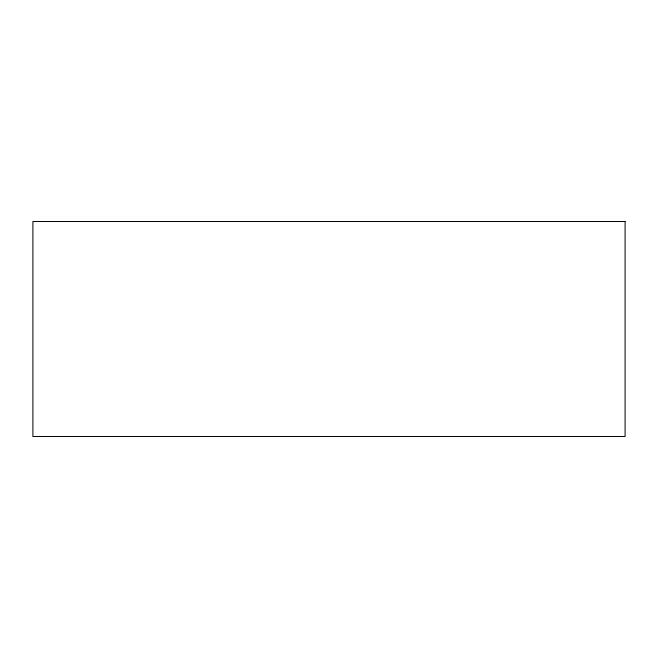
<?xml version="1.0" encoding="UTF-8"?>
<svg xmlns="http://www.w3.org/2000/svg" width="658" height="658" viewBox="0 0 658 658"><rect width="100%" height="100%" fill="white"/><g stroke="black" fill="none" stroke-linecap="round" stroke-linejoin="round"><path stroke-width="0.99" d="M625.1 221.516L32.9 221.516L32.9 436.484L625.1 436.484L625.1 221.516"/></g></svg>
